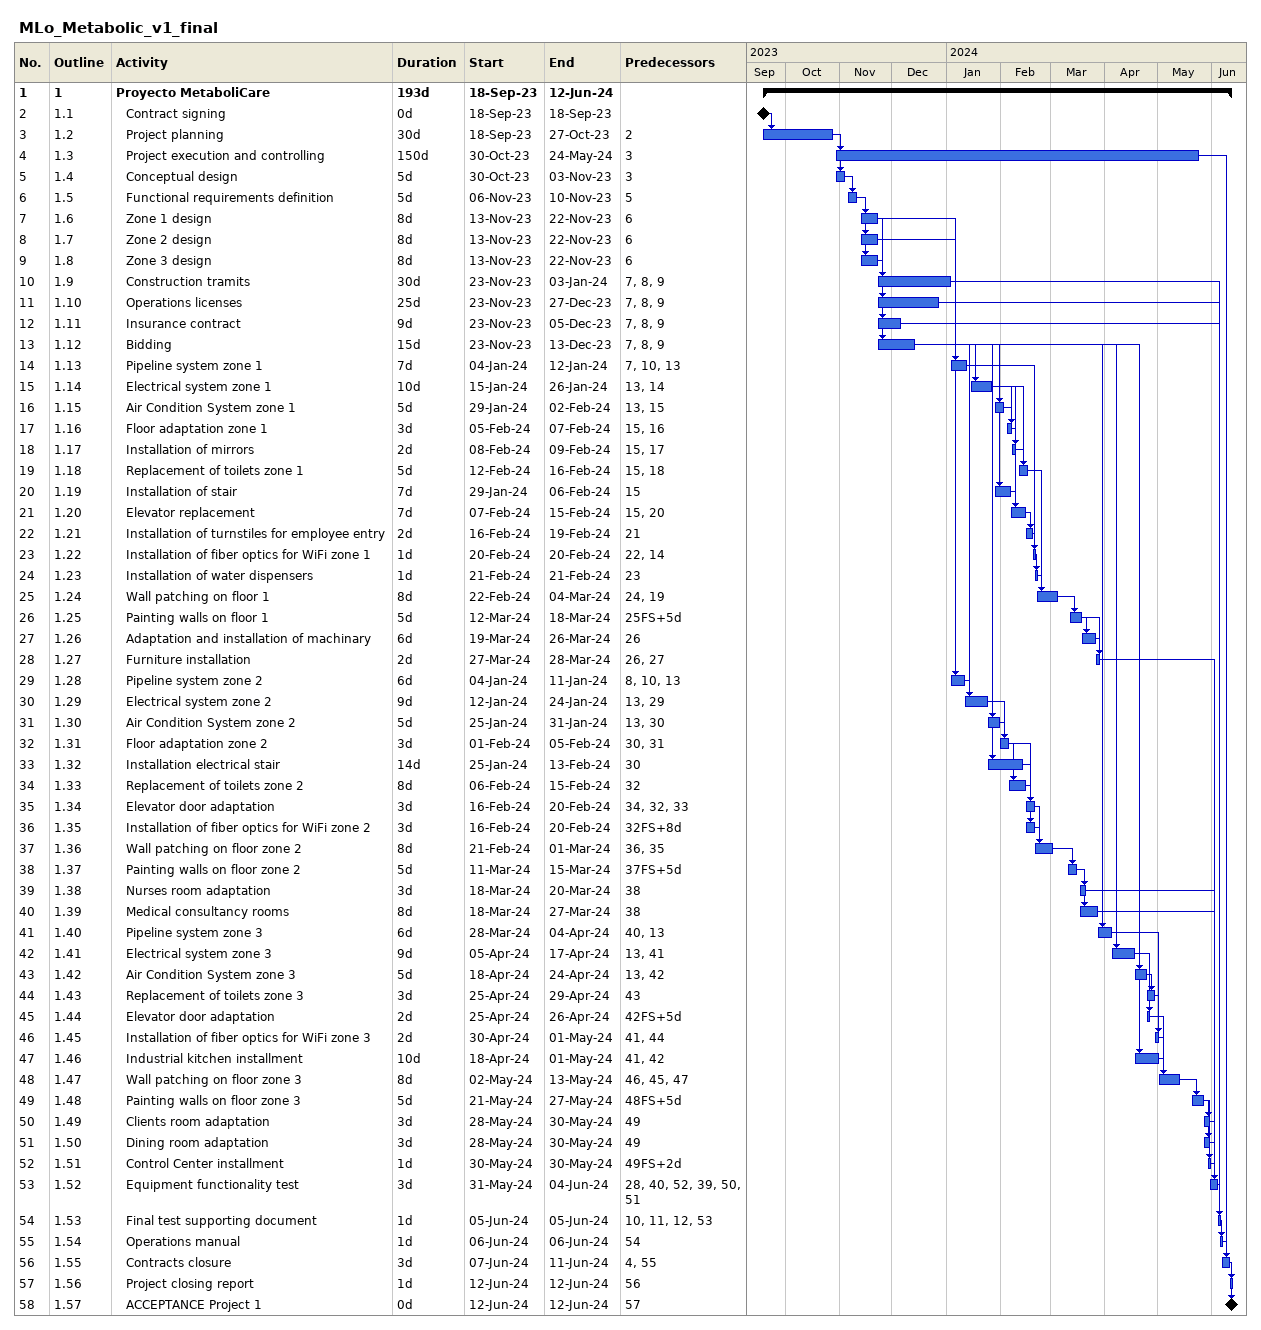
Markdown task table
MLo_Metabolic_v1_final

| ID | WBS | Task | Duration | Start | Finish | Predecessors |
|---|---|---|---|---|---|---|
| 1 | 1 | **Proyecto MetaboliCare** | 193d | 2023-09-18 | 2024-06-12 |  |
| 2 | 1.1 | Contract signing | 0d | 2023-09-18 | 2023-09-18 |  |
| 3 | 1.2 | Project planning | 30d | 2023-09-18 | 2023-10-27 | 2 |
| 4 | 1.3 | Project execution and controlling | 150d | 2023-10-30 | 2024-05-24 | 3 |
| 5 | 1.4 | Conceptual design | 5d | 2023-10-30 | 2023-11-03 | 3 |
| 6 | 1.5 | Functional requirements definition | 5d | 2023-11-06 | 2023-11-10 | 5 |
| 7 | 1.6 | Zone 1 design | 8d | 2023-11-13 | 2023-11-22 | 6 |
| 8 | 1.7 | Zone 2 design | 8d | 2023-11-13 | 2023-11-22 | 6 |
| 9 | 1.8 | Zone 3 design | 8d | 2023-11-13 | 2023-11-22 | 6 |
| 10 | 1.9 | Construction tramits | 30d | 2023-11-23 | 2024-01-03 | 7, 8, 9 |
| 11 | 1.10 | Operations licenses | 25d | 2023-11-23 | 2023-12-27 | 7, 8, 9 |
| 12 | 1.11 | Insurance contract | 9d | 2023-11-23 | 2023-12-05 | 7, 8, 9 |
| 13 | 1.12 | Bidding | 15d | 2023-11-23 | 2023-12-13 | 7, 8, 9 |
| 14 | 1.13 | Pipeline system zone 1 | 7d | 2024-01-04 | 2024-01-12 | 7, 10, 13 |
| 15 | 1.14 | Electrical system zone 1 | 10d | 2024-01-15 | 2024-01-26 | 13, 14 |
| 16 | 1.15 | Air Condition System zone 1 | 5d | 2024-01-29 | 2024-02-02 | 13, 15 |
| 17 | 1.16 | Floor adaptation zone 1 | 3d | 2024-02-05 | 2024-02-07 | 15, 16 |
| 18 | 1.17 | Installation of mirrors | 2d | 2024-02-08 | 2024-02-09 | 15, 17 |
| 19 | 1.18 | Replacement of toilets zone 1 | 5d | 2024-02-12 | 2024-02-16 | 15, 18 |
| 20 | 1.19 | Installation of stair | 7d | 2024-01-29 | 2024-02-06 | 15 |
| 21 | 1.20 | Elevator replacement | 7d | 2024-02-07 | 2024-02-15 | 15, 20 |
| 22 | 1.21 | Installation of turnstiles for employee entry | 2d | 2024-02-16 | 2024-02-19 | 21 |
| 23 | 1.22 | Installation of fiber optics for WiFi zone 1 | 1d | 2024-02-20 | 2024-02-20 | 22, 14 |
| 24 | 1.23 | Installation of water dispensers | 1d | 2024-02-21 | 2024-02-21 | 23 |
| 25 | 1.24 | Wall patching on floor 1 | 8d | 2024-02-22 | 2024-03-04 | 24, 19 |
| 26 | 1.25 | Painting walls on floor 1 | 5d | 2024-03-12 | 2024-03-18 | 25FS+5d |
| 27 | 1.26 | Adaptation and installation of machinary | 6d | 2024-03-19 | 2024-03-26 | 26 |
| 28 | 1.27 | Furniture installation | 2d | 2024-03-27 | 2024-03-28 | 26, 27 |
| 29 | 1.28 | Pipeline system zone 2 | 6d | 2024-01-04 | 2024-01-11 | 8, 10, 13 |
| 30 | 1.29 | Electrical system zone 2 | 9d | 2024-01-12 | 2024-01-24 | 13, 29 |
| 31 | 1.30 | Air Condition System zone 2 | 5d | 2024-01-25 | 2024-01-31 | 13, 30 |
| 32 | 1.31 | Floor adaptation zone 2 | 3d | 2024-02-01 | 2024-02-05 | 30, 31 |
| 33 | 1.32 | Installation electrical stair | 14d | 2024-01-25 | 2024-02-13 | 30 |
| 34 | 1.33 | Replacement of toilets zone 2 | 8d | 2024-02-06 | 2024-02-15 | 32 |
| 35 | 1.34 | Elevator door adaptation | 3d | 2024-02-16 | 2024-02-20 | 34, 32, 33 |
| 36 | 1.35 | Installation of fiber optics for WiFi zone 2 | 3d | 2024-02-16 | 2024-02-20 | 32FS+8d |
| 37 | 1.36 | Wall patching on floor zone 2 | 8d | 2024-02-21 | 2024-03-01 | 36, 35 |
| 38 | 1.37 | Painting walls on floor zone 2 | 5d | 2024-03-11 | 2024-03-15 | 37FS+5d |
| 39 | 1.38 | Nurses room adaptation | 3d | 2024-03-18 | 2024-03-20 | 38 |
| 40 | 1.39 | Medical consultancy rooms | 8d | 2024-03-18 | 2024-03-27 | 38 |
| 41 | 1.40 | Pipeline system zone 3 | 6d | 2024-03-28 | 2024-04-04 | 40, 13 |
| 42 | 1.41 | Electrical system zone 3 | 9d | 2024-04-05 | 2024-04-17 | 13, 41 |
| 43 | 1.42 | Air Condition System zone 3 | 5d | 2024-04-18 | 2024-04-24 | 13, 42 |
| 44 | 1.43 | Replacement of toilets zone 3 | 3d | 2024-04-25 | 2024-04-29 | 43 |
| 45 | 1.44 | Elevator door adaptation | 2d | 2024-04-25 | 2024-04-26 | 42FS+5d |
| 46 | 1.45 | Installation of fiber optics for WiFi zone 3 | 2d | 2024-04-30 | 2024-05-01 | 41, 44 |
| 47 | 1.46 | Industrial kitchen installment | 10d | 2024-04-18 | 2024-05-01 | 41, 42 |
| 48 | 1.47 | Wall patching on floor zone 3 | 8d | 2024-05-02 | 2024-05-13 | 46, 45, 47 |
| 49 | 1.48 | Painting walls on floor zone 3 | 5d | 2024-05-21 | 2024-05-27 | 48FS+5d |
| 50 | 1.49 | Clients room adaptation | 3d | 2024-05-28 | 2024-05-30 | 49 |
| 51 | 1.50 | Dining room adaptation | 3d | 2024-05-28 | 2024-05-30 | 49 |
| 52 | 1.51 | Control Center installment | 1d | 2024-05-30 | 2024-05-30 | 49FS+2d |
| 53 | 1.52 | Equipment functionality test | 3d | 2024-05-31 | 2024-06-04 | 28, 40, 52, 39, 50, 51 |
| 54 | 1.53 | Final test supporting document | 1d | 2024-06-05 | 2024-06-05 | 10, 11, 12, 53 |
| 55 | 1.54 | Operations manual | 1d | 2024-06-06 | 2024-06-06 | 54 |
| 56 | 1.55 | Contracts closure | 3d | 2024-06-07 | 2024-06-11 | 4, 55 |
| 57 | 1.56 | Project closing report | 1d | 2024-06-12 | 2024-06-12 | 56 |
| 58 | 1.57 | ACCEPTANCE Project 1 | 0d | 2024-06-12 | 2024-06-12 | 57 |
